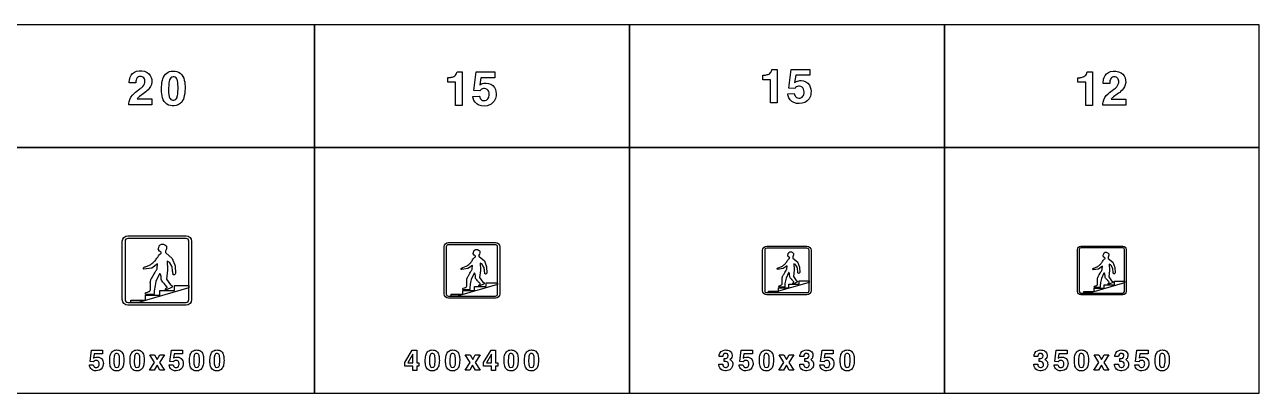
# Model space of a CAD drawing. Extents: x 0 to 18160, y 781 to 3436.
# Drawn here: x 9262 to 18160, y 781 to 3436 of the extents above; entities that cross this region are included whole.
import ezdxf

# ---------------------------------------------------------------- set-up
doc = ezdxf.new("R2010")
doc.units = 0
doc.header["$MEASUREMENT"] = 0

msp = doc.modelspace()

# ---------------------------------------------------------------- linework, layer by layer
for points in [[(9080, 2550.85), (11350, 2550.85), (11350, 3435.85), (9080, 3435.85)], [(11350, 2550.85), (13620, 2550.85), (13620, 3435.85), (11350, 3435.85)], [(13620, 2550.85), (15890, 2550.85), (15890, 3435.85), (13620, 3435.85)], [(15890, 2550.85), (18160, 2550.85), (18160, 3435.85), (15890, 3435.85)], [(9080, 780.853), (11350, 780.853), (11350, 2550.85), (9080, 2550.85)], [(11350, 780.853), (13620, 780.853), (13620, 2550.85), (11350, 2550.85)], [(13620, 780.853), (15890, 780.853), (15890, 2550.85), (13620, 2550.85)], [(15890, 780.853), (18160, 780.853), (18160, 2550.85), (15890, 2550.85)], [(10082.2, 1435.92), (10025.8, 1435.78), (10025.9, 1451.83), (10131.6, 1451.83), (10131.6, 1486.85), (10236.3, 1486.85), (10236.3, 1522.01), (10238.6, 1522), (10341.5, 1521.99), (10341.5, 1556.71), (10342.7, 1556.71), (10445, 1556.73), (10445, 1539.66)], [(12379.8, 1480.96), (12334.7, 1480.85), (12334.7, 1493.68), (12419.2, 1493.68), (12419.2, 1521.7), (12503, 1521.7), (12503, 1549.83), (12504.9, 1549.82), (12587.2, 1549.81), (12587.2, 1577.59), (12588.1, 1577.59), (12670, 1577.6), (12670, 1563.95)], [(14661, 1505.9), (14621.6, 1505.8), (14621.6, 1517.04), (14695.6, 1517.04), (14695.6, 1541.55), (14768.9, 1541.55), (14768.9, 1566.17), (14770.5, 1566.16), (14842.5, 1566.15), (14842.5, 1590.45), (14843.3, 1590.45), (14914.9, 1590.47), (14915, 1578.52)], [(16934.1, 1502.95), (16894.6, 1502.85), (16894.6, 1514.08), (16968.6, 1514.08), (16968.6, 1538.6), (17041.9, 1538.6), (17041.9, 1563.21), (17043.5, 1563.2), (17115.5, 1563.2), (17115.5, 1587.5), (17116.4, 1587.5), (17188, 1587.51), (17188, 1575.57)], [(12001, 1002.95), (12055.2, 1090.82), (12087.1, 1090.82), (12087.1, 1000.08), (12103.3, 1000.08), (12103.3, 977.261), (12087.1, 977.261), (12087.1, 945.911), (12058.6, 945.911), (12058.6, 977.261), (12001, 977.261)], [(12569, 1002.97), (12623.3, 1090.83), (12655.1, 1090.83), (12655.1, 1000.1), (12671.3, 1000.1), (12671.3, 977.279), (12655.1, 977.279), (12655.1, 945.929), (12626.6, 945.929), (12626.6, 977.279), (12569, 977.279)], [(10198.2, 1002.65), (10163.1, 1057.2), (10197.9, 1057.2), (10216.2, 1023.15), (10234.9, 1057.2), (10269, 1057.2), (10233.5, 1003.17), (10270, 947.152), (10235.4, 947.152), (10215.6, 983.242), (10195.2, 947.152), (10161, 947.152)], [(12058.6, 1061.62), (12022.6, 1000.08), (12058.6, 1000.08)], [(12472.5, 1002.65), (12437.4, 1057.2), (12472.2, 1057.2), (12490.5, 1023.15), (12509.2, 1057.2), (12543.3, 1057.2), (12507.8, 1003.17), (12544.3, 947.152), (12509.7, 947.152), (12489.9, 983.242), (12469.5, 947.152), (12435.3, 947.152)], [(12626.6, 1061.64), (12590.6, 1000.1), (12626.6, 1000.1)], [(14734.2, 1002.64), (14699.1, 1057.19), (14733.9, 1057.19), (14752.1, 1023.13), (14770.8, 1057.19), (14805, 1057.19), (14769.4, 1003.16), (14806, 947.138), (14771.4, 947.138), (14751.6, 983.228), (14731.2, 947.138), (14697, 947.138)], [(17004.2, 1002.64), (16969.1, 1057.19), (17003.9, 1057.19), (17022.1, 1023.13), (17040.8, 1057.19), (17075, 1057.19), (17039.4, 1003.16), (17076, 947.138), (17041.4, 947.138), (17021.6, 983.228), (17001.2, 947.138), (16967, 947.138)]]:
    msp.add_lwpolyline(points, close=True)
for points in [[(10012.9, 2859.7, -0.0640343), (10014.2, 2880.64, -0.161687), (10050, 2941.18, -0.0283718), (10091.8, 2973.57, 0.0545111), (10112.7, 2991.5, 0.192461), (10127.7, 3031.03, 0.234238), (10114.1, 3057.41, 0.196223), (10088.8, 3062.19, 0.252425), (10066.8, 3045.01, 0.0856617), (10062.7, 3027.99, 0.0202329), (10062, 3016.3), (10015.3, 3016.3, -0.0983795), (10021.4, 3057.61, -0.245047), (10067.6, 3100.74, -0.207102), (10144.5, 3092.41, -0.233443), (10177, 3040.08, -0.20961), (10158.8, 2975.9, -0.0785124), (10124.9, 2944.42, 0.0107372), (10089.1, 2918.63, 0.0665092), (10073.2, 2902.59), (10177.7, 2902.59), (10177.7, 2859.7)], [(10247.9, 2972.34, -0.0563084), (10253.9, 3035.18, -0.130301), (10276.1, 3078.98, -0.174843), (10317.9, 3100.38, -0.147552), (10371, 3093.75, -0.192146), (10407.8, 3050.58, -0.0833996), (10417.1, 2993.55, -0.0545507), (10412.1, 2922.78, -0.116773), (10393, 2878.7, -0.221099), (10338.1, 2851.02, -0.162564), (10286.7, 2863.53, -0.174743), (10255.4, 2908.95, -0.0640867), (10247.9, 2967.64)], [(10299.2, 2941.81, 0.0124589), (10299.8, 2935.49, 0.0668192), (10305.4, 2910.1, 0.615362), (10356.3, 2904.49, 0.0726881), (10361.7, 2917.52, 0.0588562), (10366.4, 2954.81, 0.0389037), (10364.8, 3021.79, 0.084671), (10358.2, 3045.13, 0.156013), (10346.8, 3057.29, 0.143208), (10331, 3060.26, 0.172584), (10315.3, 3054.06, 0.132565), (10305.3, 3038.5, 0.0498315), (10300.8, 3016.77, 0.0368731)], [(12310.9, 3055.3), (12324.1, 3055.3, 0.0261527), (12330.1, 3055.97, 0.0824327), (12354.9, 3063.2, 0.211118), (12374.9, 3086.93, 0.0230957), (12377.6, 3096.85), (12415.7, 3096.85), (12415.7, 2854.86), (12367.1, 2854.86), (12367.1, 3021.89), (12310.9, 3021.89)], [(12491, 2919.85), (12538, 2921.63, 0.0452719), (12544.4, 2905.4, 0.0567733), (12549.1, 2898.53, 0.070207), (12553.5, 2895.05, 0.264984), (12589.6, 2893.16, 0.20748), (12607, 2916.26, 0.147389), (12605.8, 2954.29, 0.308532), (12576.4, 2975.7, 0.215743), (12546.7, 2965.47, 0.028781), (12541.3, 2959.23), (12498.7, 2961.24), (12516.5, 3095.92), (12650.5, 3095.92), (12650.5, 3054.06), (12550.1, 3054.06), (12541.1, 3002.04, -0.0211252), (12554.1, 3009.59, -0.121371), (12587.4, 3015.43, -0.244671), (12647.2, 2983.48, -0.173069), (12658.8, 2924.36, -0.256779), (12613.6, 2858.36, -0.199585), (12534, 2857.29, -0.245625), (12493.7, 2906.19, -0.0170062)], [(14580.9, 3072.8), (14594, 3072.8, 0.0261527), (14600.1, 3073.47, 0.0824327), (14624.9, 3080.69, 0.211118), (14644.9, 3104.43, 0.0230957), (14647.6, 3114.34), (14685.7, 3114.34), (14685.7, 2872.36), (14637.1, 2872.36), (14637.1, 3039.38), (14580.9, 3039.38)], [(14761, 2937.35), (14808, 2939.13, 0.0452719), (14814.4, 2922.9, 0.0567733), (14819.1, 2916.02, 0.070207), (14823.5, 2912.55, 0.264984), (14859.6, 2910.65, 0.20748), (14877, 2933.76, 0.147389), (14875.8, 2971.79, 0.308532), (14846.4, 2993.2, 0.215743), (14816.7, 2982.97, 0.028781), (14811.3, 2976.73), (14768.7, 2978.74), (14786.5, 3113.42), (14920.5, 3113.42), (14920.5, 3071.55), (14820.1, 3071.55), (14811.1, 3019.54, -0.0211252), (14824, 3027.08, -0.121371), (14857.4, 3032.93, -0.244671), (14917.2, 3000.98, -0.173069), (14928.7, 2941.85, -0.256779), (14883.6, 2875.86, -0.199585), (14804, 2874.79, -0.245625), (14763.7, 2923.69, -0.0170062)], [(16852.4, 3054.28), (16865.5, 3054.28, 0.0261527), (16871.5, 3054.95, 0.0824327), (16896.4, 3062.18, 0.211118), (16916.4, 3085.91, 0.0230957), (16919, 3095.83), (16957.1, 3095.83), (16957.1, 2853.84), (16908.5, 2853.84), (16908.5, 3020.87), (16852.4, 3020.87)], [(17032.5, 2856.84, -0.0640343), (17033.8, 2877.77, -0.161687), (17069.6, 2938.31, -0.0283718), (17111.4, 2970.7, 0.0545111), (17132.3, 2988.63, 0.192461), (17147.3, 3028.16, 0.234238), (17133.7, 3054.55, 0.196223), (17108.4, 3059.32, 0.252425), (17086.4, 3042.14, 0.0856617), (17082.3, 3025.12, 0.0202329), (17081.6, 3013.43), (17034.9, 3013.43, -0.0983795), (17041, 3054.74, -0.245047), (17087.1, 3097.87, -0.207102), (17164.1, 3089.54, -0.233443), (17196.6, 3037.21, -0.20961), (17178.4, 2973.03, -0.0785124), (17144.5, 2941.55, 0.0107372), (17108.7, 2915.76, 0.0665092), (17092.8, 2899.73), (17197.3, 2899.73), (17197.3, 2856.84)], [(10005, 1415.85, -0.414213), (9965, 1455.85), (9965, 1875.85, -0.414213), (10005, 1915.85), (10425, 1915.85, -0.414213), (10465, 1875.85), (10465, 1455.85, -0.414213), (10425, 1415.85)], [(10005, 1435.85), (10425, 1435.85, 0.414213), (10445, 1455.85), (10445, 1875.85, 0.414213), (10425, 1895.85), (10005, 1895.85, 0.414213), (9985, 1875.85), (9985, 1455.85, 0.414213)], [(10287.8, 1542.45, 0.0454288), (10289.4, 1544.03, 0.259549), (10289.4, 1544.6, 0.0577904), (10288.5, 1546.32, 0.0494971), (10284.4, 1551.03, 0.00635653), (10263.5, 1574.17, -0.0241546), (10251.5, 1587.89, -0.146), (10245.3, 1603.17), (10245.1, 1615.46, 0.0902112), (10243.1, 1628.6, -0.00786231), (10241.5, 1635.03, 0.0730592), (10240.5, 1637.56, 0.236197), (10236.7, 1642.15, 0.444916), (10234.3, 1641.37), (10207.8, 1586.5, 0.0428082), (10196.8, 1529.91), (10194.9, 1519.2, 0.077591), (10194.4, 1513.9, 0.0719805), (10195.9, 1503.45, -0.220084), (10195.5, 1498.95, -0.136897), (10191.1, 1493.15), (10137.3, 1493.08, -0.806654), (10136, 1507.07, -0.0211454), (10155.5, 1513.03, 0.153391), (10162.8, 1517.17, 0.192996), (10167.8, 1528.6, 0.00635589), (10167.2, 1543.89), (10167.2, 1572.6, -0.0676101), (10167.9, 1585.46, 0.0175459), (10170.2, 1595.32, -0.107446), (10173.1, 1603.6, 0.0440683), (10179.4, 1614.03, 0.0204936), (10185.2, 1624.03), (10195.8, 1642.17, -0.0125247), (10207.8, 1662.74, -0.0277772), (10213.6, 1672.74, 0.112104), (10217.2, 1681.02), (10217.3, 1682.13), (10219.2, 1712.72), (10176.9, 1683.24), (10121.4, 1673.95, -0.562013), (10120.4, 1687.83, -0.0778491), (10123, 1689.26, 0.017227), (10131.7, 1692.69), (10160.8, 1704.26, 0.0980888), (10170.4, 1709.12, 0.00911257), (10198.3, 1732.6, 0.0636627), (10202.6, 1736.17, 0.00516637), (10209.5, 1746.32, -0.0156807), (10220.3, 1762.17, -0.0169696), (10230.9, 1778.03, -0.117833), (10242.5, 1787.17, 0.137704), (10244.5, 1789.17, 0.187976), (10245.1, 1795.6, 0.270403), (10239.1, 1802.6, 0.0489008), (10233.1, 1804.6, -0.0711565), (10230.2, 1805.32, -0.268027), (10228.5, 1807.46, -0.0671122), (10228.6, 1810.17, 0.0840399), (10228.6, 1813.46, 0.134977), (10228.1, 1814.75, 0.109403), (10226.8, 1815.6, -0.0374287), (10225.2, 1816.32, -0.228801), (10224.4, 1817.46, -0.133702), (10225.1, 1821.6, 0.0586099), (10228.2, 1830.89), (10231.3, 1840.89, -0.0391003), (10231.9, 1842.53, -0.222059), (10246.5, 1854.91, -0.00728581), (10247.6, 1855.16, -0.144586), (10263.2, 1854.45, -0.102766), (10278.4, 1846.46, -0.204578), (10283.5, 1840.29, -0.0514266), (10284.1, 1826.23, -0.131581), (10276.5, 1804.51), (10276.6, 1797.31, 0.123657), (10277.2, 1794.22, 0.00916011), (10278.4, 1791.61), (10325.6, 1752.02), (10345.9, 1697.95), (10348.3, 1643.34, -0.48784), (10332.2, 1635.17, -0.107689), (10330.7, 1640.16), (10329.7, 1645.22), (10329.5, 1646.52, 0.00462916), (10326.1, 1673.32), (10324.8, 1682.17), (10324.4, 1688.46, 0.0629831), (10321.8, 1696.6), (10307.5, 1719.6, 0.00569688), (10303.9, 1725.17, 0.0654224), (10302.7, 1726.33), (10289.2, 1732.77, 0.511514), (10287.4, 1731.35), (10288.6, 1717.24), (10290.7, 1687.2, -0.0367361), (10290.9, 1667.15), (10283.1, 1603.19), (10311.9, 1562.5, 0.0485273), (10313, 1561.6, 0.0307277), (10320.7, 1557.56, -0.163791), (10325.2, 1549.74, -0.103414), (10324.2, 1545.53), (10279.6, 1524.39, -0.47865), (10277.1, 1533.1), (10284.6, 1539.84, 0.0509507)], [(12315, 1465.85, -0.414213), (12285, 1495.85), (12285, 1835.85, -0.414213), (12315, 1865.85), (12655, 1865.85, -0.414213), (12685, 1835.85), (12685, 1495.85, -0.414213), (12655, 1465.85)], [(12315, 1480.85), (12655, 1480.85, 0.414213), (12670, 1495.85), (12670, 1835.85, 0.414213), (12655, 1850.85), (12315, 1850.85, 0.414213), (12300, 1835.85), (12300, 1495.85, 0.414213)], [(12544.3, 1566.18, 0.0454288), (12545.5, 1567.67, 0.0577904), (12544.8, 1569.27, 0.0494971), (12541.5, 1573.05, 0.00635653), (12524.8, 1591.56, -0.0241546), (12515.2, 1602.53, -0.146), (12510.3, 1614.76), (12510, 1624.59, 0.0902112), (12508.4, 1635.1, -0.00786231), (12507.2, 1640.25, 0.0730592), (12506.4, 1642.27, 0.236197), (12503.3, 1645.94, 0.444916), (12501.4, 1645.32), (12480.3, 1601.42, 0.0428082), (12471.4, 1556.15), (12469.9, 1547.58, 0.077591), (12469.5, 1543.34, 0.0719805), (12470.7, 1534.98, -0.220084), (12470.4, 1531.38, -0.136897), (12466.9, 1526.74), (12423.8, 1526.68, -0.806654), (12422.8, 1537.88, -0.0211454), (12438.4, 1542.65, 0.153391), (12444.2, 1545.96, 0.192996), (12448.2, 1555.1, 0.00635589), (12447.8, 1567.33), (12447.8, 1590.3, -0.0676101), (12448.3, 1600.59, 0.0175459), (12450.2, 1608.47, -0.107446), (12452.4, 1615.1, 0.0440683), (12457.5, 1623.45, 0.0204936), (12462.2, 1631.45), (12470.6, 1645.96, -0.0125247), (12480.2, 1662.42, -0.0277772), (12484.9, 1670.42, 0.112104), (12487.7, 1677.04), (12487.8, 1677.93), (12489.3, 1702.4), (12455.5, 1678.81), (12411.1, 1671.38, -0.562013), (12410.3, 1682.48, -0.0778491), (12412.4, 1683.63, 0.017227), (12419.4, 1686.37), (12442.7, 1695.63, 0.0980888), (12450.3, 1699.51, 0.00911257), (12472.7, 1718.3, 0.0636627), (12476.1, 1721.16, 0.00516637), (12481.6, 1729.27, -0.0156807), (12490.3, 1741.96, -0.0169696), (12498.7, 1754.65, -0.117833), (12508, 1761.96, 0.137704), (12509.6, 1763.56, 0.187976), (12510, 1768.7, 0.270403), (12505.2, 1774.3, 0.0489008), (12500.4, 1775.9, -0.0711565), (12498.2, 1776.47, -0.268027), (12496.8, 1778.19, -0.0671122), (12496.9, 1780.36, 0.0840399), (12496.9, 1782.99, 0.134977), (12496.4, 1784.02, 0.109403), (12495.4, 1784.7, -0.0374287), (12494.2, 1785.27, -0.228801), (12493.5, 1786.19, -0.133702), (12494, 1789.5, 0.0586099), (12496.6, 1796.93), (12499.1, 1804.93, -0.0391003), (12499.5, 1806.25, -0.222059), (12511.2, 1816.15, -0.00728581), (12512.1, 1816.35, -0.144586), (12524.6, 1815.78, -0.102766), (12536.7, 1809.39, -0.204578), (12540.8, 1804.45, -0.0514266), (12541.2, 1793.2, -0.131581), (12535.2, 1775.83), (12535.3, 1770.07, 0.123657), (12535.7, 1767.59, 0.00916011), (12536.7, 1765.51), (12574.5, 1733.84), (12590.7, 1690.58), (12592.7, 1646.9, -0.48784), (12579.7, 1640.36, -0.107689), (12578.5, 1644.35), (12577.8, 1648.4), (12577.6, 1649.44, 0.00462916), (12574.8, 1670.87), (12573.8, 1677.96), (12573.5, 1682.99, 0.0629831), (12571.4, 1689.5), (12560, 1707.9, 0.00569688), (12557.1, 1712.36, 0.0654224), (12556.1, 1713.28), (12545.4, 1718.44, 0.511514), (12543.9, 1717.3), (12544.9, 1706.02), (12546.6, 1681.98, -0.0367361), (12546.8, 1665.94), (12540.5, 1614.77), (12563.5, 1582.22, 0.0485273), (12564.4, 1581.5, 0.0307277), (12570.5, 1578.27, -0.163791), (12574.1, 1572.01, -0.103414), (12573.3, 1568.64), (12537.7, 1551.73, -0.47865), (12535.6, 1558.7), (12541.7, 1564.09, 0.0509507)], [(14610, 1490.85, -0.414213), (14580, 1520.85), (14580, 1810.85, -0.414213), (14610, 1840.85), (14900, 1840.85, -0.414213), (14930, 1810.85), (14930, 1520.85, -0.414213), (14900, 1490.85)], [(14610, 1505.85), (14900, 1505.85, 0.414213), (14915, 1520.85), (14915, 1810.85, 0.414213), (14900, 1825.85), (14610, 1825.85, 0.414213), (14595, 1810.85), (14595, 1520.85, 0.414213)], [(14805, 1580.47, 0.0454288), (14806, 1581.78, 0.0577904), (14805.4, 1583.18, 0.0494971), (14802.5, 1586.48, 0.00635653), (14787.9, 1602.68, -0.0241546), (14779.5, 1612.28, -0.146), (14775.2, 1622.98), (14775, 1631.58, 0.0902112), (14773.6, 1640.78, -0.00786231), (14772.5, 1645.28, 0.0730592), (14771.8, 1647.05, 0.236197), (14769.1, 1650.26, 0.444916), (14767.5, 1649.72), (14749, 1611.31, 0.0428082), (14741.2, 1571.69), (14739.9, 1564.2, 0.077591), (14739.6, 1560.49, 0.0719805), (14740.6, 1553.17, -0.220084), (14740.4, 1550.02, -0.136897), (14737.3, 1545.96), (14699.6, 1545.91, -0.806654), (14698.7, 1555.71, -0.0211454), (14712.3, 1559.88, 0.153391), (14717.4, 1562.78, 0.192996), (14720.9, 1570.78, 0.00635589), (14720.5, 1581.48), (14720.5, 1601.58, -0.0676101), (14721, 1610.58, 0.0175459), (14722.6, 1617.48, -0.107446), (14724.6, 1623.28, 0.0440683), (14729, 1630.58, 0.0204936), (14733.1, 1637.58), (14740.5, 1650.28, -0.0125247), (14748.9, 1664.68, -0.0277772), (14753, 1671.68, 0.112104), (14755.5, 1677.47), (14755.5, 1678.25), (14756.9, 1699.66), (14727.3, 1679.02), (14688.4, 1672.52, -0.562013), (14687.8, 1682.24, -0.0778491), (14689.6, 1683.24, 0.017227), (14695.7, 1685.64), (14716.1, 1693.74, 0.0980888), (14722.8, 1697.14, 0.00911257), (14742.3, 1713.58, 0.0636627), (14745.3, 1716.08, 0.00516637), (14750.1, 1723.18, -0.0156807), (14757.7, 1734.28, -0.0169696), (14765.1, 1745.38, -0.117833), (14773.2, 1751.78, 0.137704), (14774.6, 1753.18, 0.187976), (14775, 1757.68, 0.270403), (14770.8, 1762.58, 0.0489008), (14766.6, 1763.98, -0.0711565), (14764.6, 1764.48, -0.268027), (14763.4, 1765.98, -0.0671122), (14763.5, 1767.88, 0.0840399), (14763.5, 1770.18, 0.134977), (14763.1, 1771.08, 0.109403), (14762.2, 1771.68, -0.0374287), (14761.1, 1772.18, -0.228801), (14760.5, 1772.98, -0.133702), (14761, 1775.88, 0.0586099), (14763.2, 1782.38), (14765.4, 1789.38, -0.0391003), (14765.8, 1790.53, -0.222059), (14776, 1799.2, -0.00728581), (14776.8, 1799.37, -0.144586), (14787.7, 1798.88, -0.102766), (14798.3, 1793.28, -0.204578), (14801.9, 1788.96, -0.0514266), (14802.3, 1779.12, -0.131581), (14797, 1763.91), (14797.1, 1758.87, 0.123657), (14797.5, 1756.71, 0.00916011), (14798.4, 1754.88), (14831.4, 1727.17), (14845.6, 1689.32), (14847.3, 1651.1, -0.48784), (14836, 1645.38, -0.107689), (14834.9, 1648.87), (14834.3, 1652.41), (14834.1, 1653.32, 0.00462916), (14831.7, 1672.08), (14830.8, 1678.28), (14830.5, 1682.68, 0.0629831), (14828.7, 1688.38), (14818.7, 1704.48, 0.00569688), (14816.2, 1708.38, 0.0654224), (14815.3, 1709.19), (14805.9, 1713.7, 0.511514), (14804.7, 1712.7), (14805.5, 1702.83), (14807, 1681.8, -0.0367361), (14807.1, 1667.76), (14801.6, 1622.99), (14821.8, 1594.51, 0.0485273), (14822.5, 1593.88, 0.0307277), (14827.9, 1591.05, -0.163791), (14831.1, 1585.57, -0.103414), (14830.4, 1582.63), (14799.2, 1567.83, -0.47865), (14797.4, 1573.93), (14802.7, 1578.64, 0.0509507)], [(16874, 1490.85, -0.414213), (16850, 1514.85), (16850, 1816.85, -0.414213), (16874, 1840.85), (17176, 1840.85, -0.414213), (17200, 1816.85), (17200, 1514.85, -0.414213), (17176, 1490.85)], [(16874, 1502.85), (17176, 1502.85, 0.414213), (17188, 1514.85), (17188, 1816.85, 0.414213), (17176, 1828.85), (16874, 1828.85, 0.414213), (16862, 1816.85), (16862, 1514.85, 0.414213)], [(17078, 1577.52, 0.0454288), (17079.1, 1578.83, 0.0577904), (17078.5, 1580.23, 0.0494971), (17075.6, 1583.53, 0.00635653), (17061, 1599.73, -0.0241546), (17052.6, 1609.33, -0.146), (17048.3, 1620.03), (17048.1, 1628.63, 0.0902112), (17046.7, 1637.83, -0.00786231), (17045.6, 1642.33, 0.0730592), (17044.9, 1644.09, 0.236197), (17042.2, 1647.31, 0.444916), (17040.5, 1646.76), (17022, 1608.35, 0.0428082), (17014.3, 1568.74), (17012.9, 1561.24, 0.077591), (17012.6, 1557.53, 0.0719805), (17013.6, 1550.22, -0.220084), (17013.4, 1547.07, -0.136897), (17010.3, 1543.01), (16972.6, 1542.96, -0.806654), (16971.7, 1552.75, -0.0211454), (16985.4, 1556.93, 0.153391), (16990.5, 1559.83, 0.192996), (16994, 1567.83, 0.00635589), (16993.6, 1578.53), (16993.6, 1598.63, -0.0676101), (16994.1, 1607.63, 0.0175459), (16995.7, 1614.53, -0.107446), (16997.7, 1620.33, 0.0440683), (17002.1, 1627.63, 0.0204936), (17006.2, 1634.63), (17013.6, 1647.33, -0.0125247), (17022, 1661.73, -0.0277772), (17026.1, 1668.73, 0.112104), (17028.5, 1674.52), (17028.6, 1675.3), (17029.9, 1696.71), (17000.3, 1676.07), (16961.5, 1669.57, -0.562013), (16960.8, 1679.28, -0.0778491), (16962.6, 1680.28, 0.017227), (16968.7, 1682.69), (16989.1, 1690.78, 0.0980888), (16995.8, 1694.19, 0.00911257), (17015.4, 1710.63, 0.0636627), (17018.4, 1713.13, 0.00516637), (17023.2, 1720.23, -0.0156807), (17030.8, 1731.33, -0.0169696), (17038.2, 1742.43, -0.117833), (17046.3, 1748.83, 0.137704), (17047.7, 1750.23, 0.187976), (17048.1, 1754.73, 0.270403), (17043.9, 1759.63, 0.0489008), (17039.7, 1761.03, -0.0711565), (17037.7, 1761.53, -0.268027), (17036.5, 1763.03, -0.0671122), (17036.6, 1764.93, 0.0840399), (17036.6, 1767.23, 0.134977), (17036.2, 1768.13, 0.109403), (17035.3, 1768.73, -0.0374287), (17034.2, 1769.23, -0.228801), (17033.6, 1770.03, -0.133702), (17034.1, 1772.93, 0.0586099), (17036.3, 1779.43), (17038.5, 1786.43, -0.0391003), (17038.8, 1787.58, -0.222059), (17049.1, 1796.24, -0.00728581), (17049.9, 1796.41, -0.144586), (17060.8, 1795.92, -0.102766), (17071.4, 1790.33, -0.204578), (17075, 1786, -0.0514266), (17075.4, 1776.16, -0.131581), (17070, 1760.96), (17070.1, 1755.92, 0.123657), (17070.5, 1753.75, 0.00916011), (17071.4, 1751.93), (17104.4, 1724.22), (17118.6, 1686.37), (17120.3, 1648.14, -0.48784), (17109, 1642.43, -0.107689), (17108, 1645.92), (17107.3, 1649.46), (17107.2, 1650.37, 0.00462916), (17104.8, 1669.13), (17103.9, 1675.33), (17103.6, 1679.73, 0.0629831), (17101.8, 1685.43), (17091.8, 1701.53, 0.00569688), (17089.3, 1705.43, 0.0654224), (17088.4, 1706.23), (17079, 1710.74, 0.511514), (17077.7, 1709.75), (17078.5, 1699.87), (17080, 1678.84, -0.0367361), (17080.2, 1664.81), (17074.7, 1620.03), (17094.8, 1591.56, 0.0485273), (17095.6, 1590.92, 0.0307277), (17101, 1588.1, -0.163791), (17104.1, 1582.62, -0.103414), (17103.4, 1579.67), (17072.2, 1564.87, -0.47865), (17070.4, 1570.97), (17075.7, 1575.69, 0.0509507)], [(9727.75, 984.735), (9755.92, 985.801, 0.0452719), (9759.76, 976.062, 0.0567733), (9762.6, 971.938, 0.070207), (9765.26, 969.853, 0.264984), (9786.87, 968.716, 0.20748), (9797.32, 982.578, 0.147389), (9796.63, 1005.4, 0.308532), (9779, 1018.24, 0.215743), (9761.13, 1012.1, 0.028781), (9757.91, 1008.36), (9732.34, 1009.57), (9743.03, 1090.37), (9823.46, 1090.37), (9823.46, 1065.26), (9763.2, 1065.26), (9757.82, 1034.05, -0.0211252), (9765.57, 1038.57, -0.121371), (9785.57, 1042.08, -0.244671), (9821.44, 1022.91, -0.173069), (9828.39, 987.436, -0.256779), (9801.28, 947.839, -0.199585), (9753.55, 947.199, -0.245625), (9729.38, 976.536, -0.0170062)], [(9874.18, 1015.14, -0.0563084), (9877.8, 1052.84, -0.130301), (9891.12, 1079.12, -0.174843), (9916.22, 1091.96, -0.147552), (9948.09, 1087.98, -0.192146), (9970.17, 1062.08, -0.0833996), (9975.72, 1027.86, -0.0545507), (9972.71, 985.398, -0.116773), (9961.26, 958.952, -0.221099), (9928.35, 942.341, -0.162564), (9897.47, 949.853, -0.174743), (9878.71, 977.104, -0.0640867), (9874.23, 1012.32)], [(9905.01, 996.82, 0.0124589), (9905.32, 993.028, 0.0668192), (9908.68, 977.791, 0.615362), (9939.23, 974.426, 0.0726881), (9942.5, 982.246, 0.0588562), (9945.32, 1004.62, 0.0389037), (9944.34, 1044.81, 0.084671), (9940.39, 1058.81, 0.156013), (9933.52, 1066.11, 0.143208), (9924.08, 1067.89, 0.172584), (9914.63, 1064.17, 0.132565), (9908.66, 1054.83, 0.0498315), (9905.93, 1041.8, 0.0368731)], [(10020.9, 1015.14, -0.0563084), (10024.6, 1052.84, -0.130301), (10037.9, 1079.12, -0.174843), (10063, 1091.96, -0.147552), (10094.8, 1087.98, -0.192146), (10116.9, 1062.08, -0.0833996), (10122.5, 1027.86, -0.0545507), (10119.5, 985.398, -0.116773), (10108, 958.952, -0.221099), (10075.1, 942.341, -0.162564), (10044.2, 949.853, -0.174743), (10025.5, 977.104, -0.0640867), (10021, 1012.32)], [(10051.8, 996.82, 0.0124589), (10052.1, 993.028, 0.0668192), (10055.4, 977.791, 0.615362), (10086, 974.426, 0.0726881), (10089.2, 982.246, 0.0588562), (10092.1, 1004.62, 0.0389037), (10091.1, 1044.81, 0.084671), (10087.1, 1058.81, 0.156013), (10080.3, 1066.11, 0.143208), (10070.8, 1067.89, 0.172584), (10061.4, 1064.17, 0.132565), (10055.4, 1054.83, 0.0498315), (10052.7, 1041.8, 0.0368731)], [(10303.3, 984.744), (10331.5, 985.81, 0.0452719), (10335.3, 976.071, 0.0567733), (10338.2, 971.947, 0.070207), (10340.8, 969.862, 0.264984), (10362.4, 968.725, 0.20748), (10372.9, 982.587, 0.147389), (10372.2, 1005.41, 0.308532), (10354.6, 1018.25, 0.215743), (10336.7, 1012.11, 0.028781), (10333.5, 1008.37), (10307.9, 1009.58), (10318.6, 1090.38), (10399, 1090.38), (10399, 1065.26), (10338.8, 1065.26), (10333.4, 1034.06, -0.0211252), (10341.1, 1038.58, -0.121371), (10361.1, 1042.09, -0.244671), (10397, 1022.92, -0.173069), (10404, 987.445, -0.256779), (10376.8, 947.848, -0.199585), (10329.1, 947.208, -0.245625), (10305, 976.545, -0.0170062)], [(10449.7, 1015.14, -0.0563084), (10453.4, 1052.84, -0.130301), (10466.7, 1079.12, -0.174843), (10491.8, 1091.96, -0.147552), (10523.7, 1087.98, -0.192146), (10545.7, 1062.08, -0.0833996), (10551.3, 1027.86, -0.0545507), (10548.3, 985.398, -0.116773), (10536.8, 958.953, -0.221099), (10503.9, 942.341, -0.162564), (10473, 949.853, -0.174743), (10454.3, 977.104, -0.0640867), (10449.8, 1012.32)], [(10480.6, 996.82, 0.0124589), (10480.9, 993.028, 0.0668192), (10484.3, 977.791, 0.615362), (10514.8, 974.427, 0.0726881), (10518.1, 982.246, 0.0588562), (10520.9, 1004.62, 0.0389037), (10519.9, 1044.81, 0.084671), (10516, 1058.81, 0.156013), (10509.1, 1066.11, 0.143208), (10499.7, 1067.89, 0.172584), (10490.2, 1064.17, 0.132565), (10484.2, 1054.83, 0.0498315), (10481.5, 1041.8, 0.0368731)], [(10596.5, 1015.13, -0.0563084), (10600.1, 1052.83, -0.130301), (10613.4, 1079.11, -0.174843), (10638.5, 1091.95, -0.147552), (10670.4, 1087.97, -0.192146), (10692.5, 1062.07, -0.0833996), (10698, 1027.85, -0.0545507), (10695, 985.389, -0.116773), (10683.6, 958.943, -0.221099), (10650.7, 942.332, -0.162564), (10619.8, 949.844, -0.174743), (10601, 977.095, -0.0640867), (10596.5, 1012.31)], [(10627.3, 996.811, 0.0124589), (10627.6, 993.019, 0.0668192), (10631, 977.782, 0.615362), (10661.5, 974.417, 0.0726881), (10664.8, 982.237, 0.0588562), (10667.6, 1004.61, 0.0389037), (10666.7, 1044.8, 0.084671), (10662.7, 1058.8, 0.156013), (10655.8, 1066.1, 0.143208), (10646.4, 1067.88, 0.172584), (10636.9, 1064.16, 0.132565), (10631, 1054.82, 0.0498315), (10628.2, 1041.79, 0.0368731)], [(12148.5, 1015.14, -0.0563084), (12152.1, 1052.84, -0.130301), (12165.4, 1079.12, -0.174843), (12190.5, 1091.96, -0.147552), (12222.4, 1087.98, -0.192146), (12244.5, 1062.08, -0.0833996), (12250, 1027.86, -0.0545507), (12247, 985.398, -0.116773), (12235.6, 958.953, -0.221099), (12202.7, 942.341, -0.162564), (12171.8, 949.853, -0.174743), (12153, 977.104, -0.0640867), (12148.5, 1012.32)], [(12179.3, 996.82, 0.0124589), (12179.6, 993.028, 0.0668192), (12183, 977.792, 0.615362), (12213.5, 974.427, 0.0726881), (12216.8, 982.247, 0.0588562), (12219.6, 1004.62, 0.0389037), (12218.6, 1044.81, 0.084671), (12214.7, 1058.81, 0.156013), (12207.8, 1066.11, 0.143208), (12198.4, 1067.89, 0.172584), (12188.9, 1064.17, 0.132565), (12183, 1054.83, 0.0498315), (12180.2, 1041.8, 0.0368731)], [(12295.2, 1015.14, -0.0563084), (12298.9, 1052.84, -0.130301), (12312.2, 1079.12, -0.174843), (12337.3, 1091.96, -0.147552), (12369.1, 1087.98, -0.192146), (12391.2, 1062.08, -0.0833996), (12396.8, 1027.86, -0.0545507), (12393.8, 985.398, -0.116773), (12382.3, 958.953, -0.221099), (12349.4, 942.341, -0.162564), (12318.5, 949.853, -0.174743), (12299.8, 977.104, -0.0640867), (12295.3, 1012.32)], [(12326.1, 996.82, 0.0124589), (12326.4, 993.029, 0.0668192), (12329.7, 977.792, 0.615362), (12360.3, 974.427, 0.0726881), (12363.5, 982.247, 0.0588562), (12366.4, 1004.62, 0.0389037), (12365.4, 1044.81, 0.084671), (12361.4, 1058.81, 0.156013), (12354.6, 1066.11, 0.143208), (12345.1, 1067.89, 0.172584), (12335.7, 1064.17, 0.132565), (12329.7, 1054.83, 0.0498315), (12327, 1041.8, 0.0368731)], [(12716.5, 1015.14, -0.0563084), (12720.1, 1052.84, -0.130301), (12733.4, 1079.12, -0.174843), (12758.5, 1091.96, -0.147552), (12790.4, 1087.98, -0.192146), (12812.5, 1062.08, -0.0833996), (12818, 1027.86, -0.0545507), (12815, 985.398, -0.116773), (12803.6, 958.953, -0.221099), (12770.7, 942.341, -0.162564), (12739.8, 949.853, -0.174743), (12721, 977.104, -0.0640867), (12716.5, 1012.32)], [(12747.3, 996.82, 0.0124589), (12747.6, 993.028, 0.0668192), (12751, 977.791, 0.615362), (12781.5, 974.427, 0.0726881), (12784.8, 982.246, 0.0588562), (12787.6, 1004.62, 0.0389037), (12786.7, 1044.81, 0.084671), (12782.7, 1058.81, 0.156013), (12775.8, 1066.11, 0.143208), (12766.4, 1067.89, 0.172584), (12757, 1064.17, 0.132565), (12751, 1054.83, 0.0498315), (12748.3, 1041.8, 0.0368731)], [(12863.2, 1015.13, -0.0563084), (12866.9, 1052.83, -0.130301), (12880.2, 1079.11, -0.174843), (12905.3, 1091.95, -0.147552), (12937.2, 1087.97, -0.192146), (12959.2, 1062.07, -0.0833996), (12964.8, 1027.85, -0.0545507), (12961.8, 985.389, -0.116773), (12950.3, 958.943, -0.221099), (12917.4, 942.332, -0.162564), (12886.5, 949.844, -0.174743), (12867.8, 977.095, -0.0640867), (12863.3, 1012.31)], [(12894.1, 996.811, 0.0124589), (12894.4, 993.019, 0.0668192), (12897.8, 977.782, 0.615362), (12928.3, 974.417, 0.0726881), (12931.6, 982.237, 0.0588562), (12934.4, 1004.61, 0.0389037), (12933.4, 1044.8, 0.084671), (12929.5, 1058.8, 0.156013), (12922.6, 1066.1, 0.143208), (12913.2, 1067.88, 0.172584), (12903.7, 1064.16, 0.132565), (12897.7, 1054.82, 0.0498315), (12895, 1041.79, 0.0368731)], [(14264.9, 991.471), (14292.7, 991.471, 0.0411845), (14294, 982.348, 0.335066), (14312.3, 967.182, 0.276505), (14331.4, 975.902, 0.158203), (14334.8, 988.343, 0.0878221), (14333, 997.893, 0.217575), (14321.9, 1008.01, 0.0882727), (14309.1, 1009.88), (14302.7, 1009.88), (14302.7, 1031.04, 0.0282129), (14314.4, 1031.4, 0.50028), (14330.6, 1058.7, 0.235001), (14319.5, 1067.73, 0.165496), (14304.1, 1066.35, 0.220849), (14295.5, 1056.42, 0.055705), (14293.8, 1045.5), (14266.9, 1045.5, -0.0488003), (14268, 1059.05, -0.30773), (14302.6, 1091.76, -0.146685), (14338.2, 1088.2, -0.469869), (14354.2, 1032.54, -0.0891152), (14346.9, 1025.48), (14344.4, 1023.67, -0.0245333), (14351.1, 1019.84, -0.202429), (14364.5, 997.822, -0.422325), (14326.8, 944.149, -0.154301), (14288.4, 948.461, -0.287878), (14265, 984.883, -0.0143877)], [(14410.5, 984.703), (14438.6, 985.769, 0.0452719), (14442.5, 976.03, 0.0567733), (14445.3, 971.906, 0.070207), (14448, 969.821, 0.264984), (14469.6, 968.684, 0.20748), (14480, 982.546, 0.147389), (14479.4, 1005.37, 0.308532), (14461.7, 1018.21, 0.215743), (14443.9, 1012.07, 0.028781), (14440.6, 1008.33), (14415.1, 1009.54), (14425.7, 1090.34), (14506.2, 1090.34), (14506.2, 1065.22), (14445.9, 1065.22), (14440.5, 1034.02, -0.0211252), (14448.3, 1038.54, -0.121371), (14468.3, 1042.05, -0.244671), (14504.2, 1022.88, -0.173069), (14511.1, 987.404, -0.256779), (14484, 947.807, -0.199585), (14436.3, 947.167, -0.245625), (14412.1, 976.504, -0.0170062)], [(14556.9, 1015.11, -0.0563084), (14560.5, 1052.82, -0.130301), (14573.8, 1079.1, -0.174843), (14598.9, 1091.94, -0.147552), (14630.8, 1087.96, -0.192146), (14652.9, 1062.06, -0.0833996), (14658.4, 1027.84, -0.0545507), (14655.4, 985.375, -0.116773), (14644, 958.93, -0.221099), (14611.1, 942.318, -0.162564), (14580.2, 949.83, -0.174743), (14561.4, 977.081, -0.0640867), (14556.9, 1012.29)], [(14587.7, 996.797, 0.0124589), (14588, 993.006, 0.0668192), (14591.4, 977.769, 0.615362), (14621.9, 974.404, 0.0726881), (14625.2, 982.224, 0.0588562), (14628, 1004.59, 0.0389037), (14627.1, 1044.78, 0.084671), (14623.1, 1058.79, 0.156013), (14616.2, 1066.09, 0.143208), (14606.8, 1067.86, 0.172584), (14597.3, 1064.14, 0.132565), (14591.4, 1054.81, 0.0498315), (14588.7, 1041.77, 0.0368731)], [(14847.3, 991.507), (14875.2, 991.507, 0.0411845), (14876.4, 982.384, 0.335066), (14894.7, 967.218, 0.276505), (14913.9, 975.939, 0.158203), (14917.2, 988.379, 0.0878221), (14915.4, 997.929, 0.217575), (14904.3, 1008.05, 0.0882727), (14891.6, 1009.92), (14885.1, 1009.92), (14885.1, 1031.08, 0.0282129), (14896.8, 1031.44, 0.50028), (14913, 1058.73, 0.235001), (14901.9, 1067.76, 0.165496), (14886.5, 1066.39, 0.220849), (14878, 1056.46, 0.055705), (14876.2, 1045.54), (14849.4, 1045.54, -0.0488003), (14850.4, 1059.09, -0.30773), (14885, 1091.79, -0.146685), (14920.7, 1088.24, -0.469869), (14936.6, 1032.57, -0.0891152), (14929.4, 1025.51), (14926.8, 1023.71, -0.0245333), (14933.5, 1019.87, -0.202429), (14946.9, 997.858, -0.422325), (14909.3, 944.185, -0.154301), (14870.8, 948.498, -0.287878), (14847.4, 984.919, -0.0143877)], [(14992.9, 984.739), (15021.1, 985.805, 0.0452719), (15024.9, 976.066, 0.0567733), (15027.8, 971.943, 0.070207), (15030.4, 969.858, 0.264984), (15052, 968.72, 0.20748), (15062.5, 982.583, 0.147389), (15061.8, 1005.4, 0.308532), (15044.2, 1018.25, 0.215743), (15026.3, 1012.11, 0.028781), (15023.1, 1008.36), (14997.5, 1009.57), (15008.2, 1090.38), (15088.6, 1090.38), (15088.6, 1065.26), (15028.3, 1065.26), (15023, 1034.05, -0.0211252), (15030.7, 1038.58, -0.121371), (15050.7, 1042.09, -0.244671), (15086.6, 1022.91, -0.173069), (15093.5, 987.441, -0.256779), (15066.4, 947.843, -0.199585), (15018.7, 947.204, -0.245625), (14994.5, 976.54, -0.0170062)], [(15139.3, 1015.15, -0.0563084), (15143, 1052.85, -0.130301), (15156.3, 1079.13, -0.174843), (15181.4, 1091.98, -0.147552), (15213.2, 1087.99, -0.192146), (15235.3, 1062.09, -0.0833996), (15240.9, 1027.88, -0.0545507), (15237.9, 985.412, -0.116773), (15226.4, 958.966, -0.221099), (15193.5, 942.355, -0.162564), (15162.6, 949.867, -0.174743), (15143.9, 977.118, -0.0640867), (15139.4, 1012.33)], [(15170.2, 996.834, 0.0124589), (15170.5, 993.042, 0.0668192), (15173.8, 977.805, 0.615362), (15204.4, 974.44, 0.0726881), (15207.6, 982.26, 0.0588562), (15210.5, 1004.63, 0.0389037), (15209.5, 1044.82, 0.084671), (15205.5, 1058.82, 0.156013), (15198.7, 1066.12, 0.143208), (15189.2, 1067.9, 0.172584), (15179.8, 1064.18, 0.132565), (15173.8, 1054.84, 0.0498315), (15171.1, 1041.81, 0.0368731)], [(16534.9, 991.471), (16562.7, 991.471, 0.0411845), (16564, 982.348, 0.335066), (16582.3, 967.182, 0.276505), (16601.4, 975.902, 0.158203), (16604.8, 988.343, 0.0878221), (16603, 997.893, 0.217575), (16591.9, 1008.01, 0.0882727), (16579.1, 1009.88), (16572.7, 1009.88), (16572.7, 1031.04, 0.0282129), (16584.4, 1031.4, 0.50028), (16600.6, 1058.7, 0.235001), (16589.5, 1067.73, 0.165496), (16574.1, 1066.35, 0.220849), (16565.5, 1056.42, 0.055705), (16563.8, 1045.5), (16536.9, 1045.5, -0.0488003), (16538, 1059.05, -0.30773), (16572.6, 1091.76, -0.146685), (16608.2, 1088.2, -0.469869), (16624.2, 1032.54, -0.0891152), (16616.9, 1025.48), (16614.4, 1023.67, -0.0245333), (16621.1, 1019.84, -0.202429), (16634.5, 997.822, -0.422325), (16596.8, 944.149, -0.154301), (16558.4, 948.461, -0.287878), (16535, 984.883, -0.0143877)], [(16680.5, 984.703), (16708.6, 985.769, 0.0452719), (16712.5, 976.03, 0.0567733), (16715.3, 971.906, 0.070207), (16718, 969.821, 0.264984), (16739.6, 968.684, 0.20748), (16750, 982.546, 0.147389), (16749.4, 1005.37, 0.308532), (16731.7, 1018.21, 0.215743), (16713.9, 1012.07, 0.028781), (16710.6, 1008.33), (16685.1, 1009.54), (16695.7, 1090.34), (16776.2, 1090.34), (16776.2, 1065.22), (16715.9, 1065.22), (16710.5, 1034.02, -0.0211252), (16718.3, 1038.54, -0.121371), (16738.3, 1042.05, -0.244671), (16774.2, 1022.88, -0.173069), (16781.1, 987.404, -0.256779), (16754, 947.807, -0.199585), (16706.3, 947.167, -0.245625), (16682.1, 976.504, -0.0170062)], [(16826.9, 1015.11, -0.0563084), (16830.5, 1052.82, -0.130301), (16843.8, 1079.1, -0.174843), (16868.9, 1091.94, -0.147552), (16900.8, 1087.96, -0.192146), (16922.9, 1062.06, -0.0833996), (16928.4, 1027.84, -0.0545507), (16925.4, 985.375, -0.116773), (16914, 958.93, -0.221099), (16881.1, 942.318, -0.162564), (16850.2, 949.83, -0.174743), (16831.4, 977.081, -0.0640867), (16826.9, 1012.29)], [(16857.7, 996.797, 0.0124589), (16858, 993.006, 0.0668192), (16861.4, 977.769, 0.615362), (16891.9, 974.404, 0.0726881), (16895.2, 982.224, 0.0588562), (16898, 1004.59, 0.0389037), (16897.1, 1044.78, 0.084671), (16893.1, 1058.79, 0.156013), (16886.2, 1066.09, 0.143208), (16876.8, 1067.86, 0.172584), (16867.3, 1064.14, 0.132565), (16861.4, 1054.81, 0.0498315), (16858.7, 1041.77, 0.0368731)], [(17117.3, 991.507), (17145.2, 991.507, 0.0411845), (17146.4, 982.384, 0.335066), (17164.7, 967.218, 0.276505), (17183.9, 975.939, 0.158203), (17187.2, 988.379, 0.0878221), (17185.4, 997.929, 0.217575), (17174.3, 1008.05, 0.0882727), (17161.6, 1009.92), (17155.1, 1009.92), (17155.1, 1031.08, 0.0282129), (17166.8, 1031.44, 0.50028), (17183, 1058.73, 0.235001), (17171.9, 1067.76, 0.165496), (17156.5, 1066.39, 0.220849), (17148, 1056.46, 0.055705), (17146.3, 1045.54), (17119.4, 1045.54, -0.0488003), (17120.4, 1059.09, -0.30773), (17155, 1091.79, -0.146685), (17190.7, 1088.24, -0.469869), (17206.6, 1032.57, -0.0891152), (17199.4, 1025.51), (17196.8, 1023.71, -0.0245333), (17203.5, 1019.87, -0.202429), (17216.9, 997.858, -0.422325), (17179.3, 944.185, -0.154301), (17140.8, 948.498, -0.287878), (17117.4, 984.919, -0.0143877)], [(17262.9, 984.739), (17291.1, 985.805, 0.0452719), (17294.9, 976.066, 0.0567733), (17297.8, 971.943, 0.070207), (17300.4, 969.858, 0.264984), (17322, 968.72, 0.20748), (17332.5, 982.583, 0.147389), (17331.8, 1005.4, 0.308532), (17314.2, 1018.25, 0.215743), (17296.3, 1012.11, 0.028781), (17293.1, 1008.36), (17267.5, 1009.57), (17278.2, 1090.38), (17358.6, 1090.38), (17358.6, 1065.26), (17298.3, 1065.26), (17293, 1034.05, -0.0211252), (17300.7, 1038.58, -0.121371), (17320.7, 1042.09, -0.244671), (17356.6, 1022.91, -0.173069), (17363.5, 987.441, -0.256779), (17336.4, 947.843, -0.199585), (17288.7, 947.204, -0.245625), (17264.5, 976.54, -0.0170062)], [(17409.3, 1015.15, -0.0563084), (17413, 1052.85, -0.130301), (17426.3, 1079.13, -0.174843), (17451.4, 1091.98, -0.147552), (17483.2, 1087.99, -0.192146), (17505.3, 1062.09, -0.0833996), (17510.9, 1027.88, -0.0545507), (17507.9, 985.412, -0.116773), (17496.4, 958.966, -0.221099), (17463.5, 942.355, -0.162564), (17432.6, 949.867, -0.174743), (17413.9, 977.118, -0.0640867), (17409.4, 1012.33)], [(17440.2, 996.834, 0.0124589), (17440.5, 993.042, 0.0668192), (17443.8, 977.805, 0.615362), (17474.4, 974.44, 0.0726881), (17477.6, 982.26, 0.0588562), (17480.5, 1004.63, 0.0389037), (17479.5, 1044.82, 0.084671), (17475.5, 1058.82, 0.156013), (17468.7, 1066.12, 0.143208), (17459.2, 1067.9, 0.172584), (17449.8, 1064.18, 0.132565), (17443.8, 1054.84, 0.0498315), (17441.1, 1041.81, 0.0368731)]]:
    msp.add_lwpolyline(points, format="xyb", close=True)

doc.saveas('drawing.dxf')
